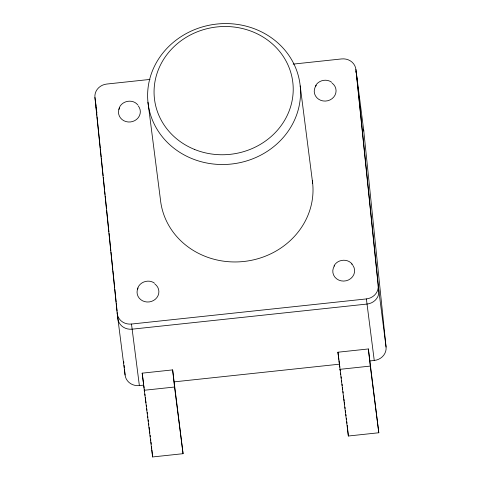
<?xml version="1.0" encoding="UTF-8"?>
<svg xmlns="http://www.w3.org/2000/svg" width="481" height="481" viewBox="0 0 481 481"><rect width="100%" height="100%" fill="white"/><g stroke="black" fill="none" stroke-linecap="round" stroke-linejoin="round"><path stroke-width="0.72" d="M118.867 109.434C120.388 100.896 132.702 98.214 137.867 105.044M137.422 289.43C138.805 281.956 148.671 278.667 154.551 283.225M315.416 86.057C318.308 80.195 326.551 78.385 331.734 82.287M333.97 266.053C337.235 259.277 347.547 258.153 352.164 264.111M149.994 79.425L106.746 84.049A13.125 12.061 -7.3 0 0 94.931 97.445L117.202 313.444L125.084 374.982A13.125 12.061 -7.3 0 0 139.37 385.588L143.717 385.119M293.163 64.111L341.63 58.929A13.125 12.061 -7.3 0 1 355.916 69.529L363.798 131.066L386.069 347.066A13.125 12.061 -7.3 0 1 374.254 360.461L369.907 360.93M117.202 313.444A13.125 12.061 -7.3 0 0 131.487 324.044L366.372 298.923A13.125 12.061 -7.3 0 0 378.186 285.528L355.916 69.529M142.184 373.154L172.637 369.895L183.069 453.691L152.621 456.95L142.184 373.154L143.542 383.754M337.927 352.218L368.374 348.959L378.806 432.756L348.358 436.014L337.927 352.218L338.846 359.397M174.164 381.866L339.46 364.183M144.078 390.283L174.531 387.025L183.069 453.691M339.82 369.348L370.268 366.089L378.806 432.756M378.186 285.528L386.069 347.066M366.372 298.923L374.254 360.461M339.021 360.768L339.37 363.498M339.55 364.923L339.839 367.141M340.121 369.354L340.307 370.833M340.59 373.046L340.782 374.525M341.065 376.743L341.257 378.216M341.54 380.435L341.726 381.914M342.009 384.127L342.201 385.606M342.484 387.818L342.676 389.297M342.959 391.516L343.145 392.989M343.524 395.947L343.717 397.42M343.903 398.899L344.186 401.118M344.378 402.591L344.661 404.81M344.943 407.028L345.136 408.501M345.418 410.72L345.611 412.193M345.893 414.412L346.079 415.891M346.362 418.103L346.554 419.582M346.837 421.801L347.029 423.274M300.198 85.907A76.557 70.364 -7.3 0 1 192.268 158.742A76.557 70.364 -7.3 0 1 179.768 37.5A76.557 70.364 -7.3 0 1 300.198 85.907L312.68 183.345M147.956 102.188L160.438 199.627A76.557 70.364 -7.3 0 0 245.358 261.303A76.557 70.364 -7.3 0 0 312.313 180.441M143.813 385.858L144.096 388.077M144.288 389.55L144.571 391.768M144.853 393.987L145.046 395.46M145.328 397.679L145.515 399.152M145.707 400.631L145.99 402.85M146.272 405.062L146.464 406.541M146.747 408.76L146.933 410.233M147.222 412.451L147.408 413.925M147.691 416.143L147.883 417.622M148.166 419.835L148.352 421.314M148.641 423.533L148.827 425.006M149.11 427.224L149.399 429.437M149.585 430.916L149.868 433.134M150.15 435.347L150.343 436.826M150.625 439.039L150.818 440.518M151.004 441.997L151.287 444.21M131.487 324.044L139.37 385.588M94.931 97.445L95.497 101.84M95.972 105.543L95.587 102.573L96.897 115.278M96.158 107.029L96.447 109.253M96.729 111.478L96.921 112.963M368.374 348.959L370.268 366.089M172.637 369.895L174.531 387.025M347.27 425.426L348.358 436.014M151.527 446.362L151.749 448.478M151.894 449.891L152.621 456.95M123.707 361.61L123.857 363.095M124.086 365.326L124.314 367.55M124.471 369.041L125.084 374.982M97.054 116.775L100.288 148.166M100.445 149.657L101.214 157.131M101.371 158.628L103.138 175.818M103.295 177.315L104.605 190.019M104.756 191.516L105.068 194.504M105.219 195.995L106.529 208.706M106.686 210.197L108.459 227.387M108.61 228.884L108.916 231.872M109.073 233.369L110.846 250.559M110.997 252.05L112.77 269.24M112.927 270.737L114.694 287.927M114.851 289.424L116.161 302.128M116.318 303.625L117.087 311.099M117.238 312.59L117.857 318.572A13.125 12.061 -7.3 0 0 132.143 329.172L367.027 304.052A13.125 12.061 -7.3 0 0 378.842 290.656L356.571 74.657A13.125 12.061 -7.3 0 0 355.808 71.603M363.444 129.209A13.125 12.061 -7.3 0 1 363.798 131.066M154.93 284.061A10.937 10.053 -7.3 0 1 156.962 297.492A10.937 10.053 -7.3 0 1 142.574 300.811A10.937 10.053 -7.3 0 1 138.035 287.963M138.312 105.946A10.937 10.053 -7.3 0 1 130.441 121.958A10.937 10.053 -7.3 0 1 119.48 107.96M332.112 83.123A10.937 10.053 -7.3 0 1 333.718 97.096A10.937 10.053 -7.3 0 1 318.56 99.176A10.937 10.053 -7.3 0 1 316.294 85.299M353 265.548A10.937 10.053 -7.3 0 1 350.787 278.541A10.937 10.053 -7.3 0 1 336.562 278.776A10.937 10.053 -7.3 0 1 334.451 265.855M351.707 264.009A10.937 10.053 -7.3 0 1 352.609 265.013M194.691 149.501A69.667 64.033 -7.3 0 0 292.911 83.219A69.667 64.033 -7.3 0 0 183.315 39.171A69.667 64.033 -7.3 0 0 194.691 149.501"/></g></svg>
